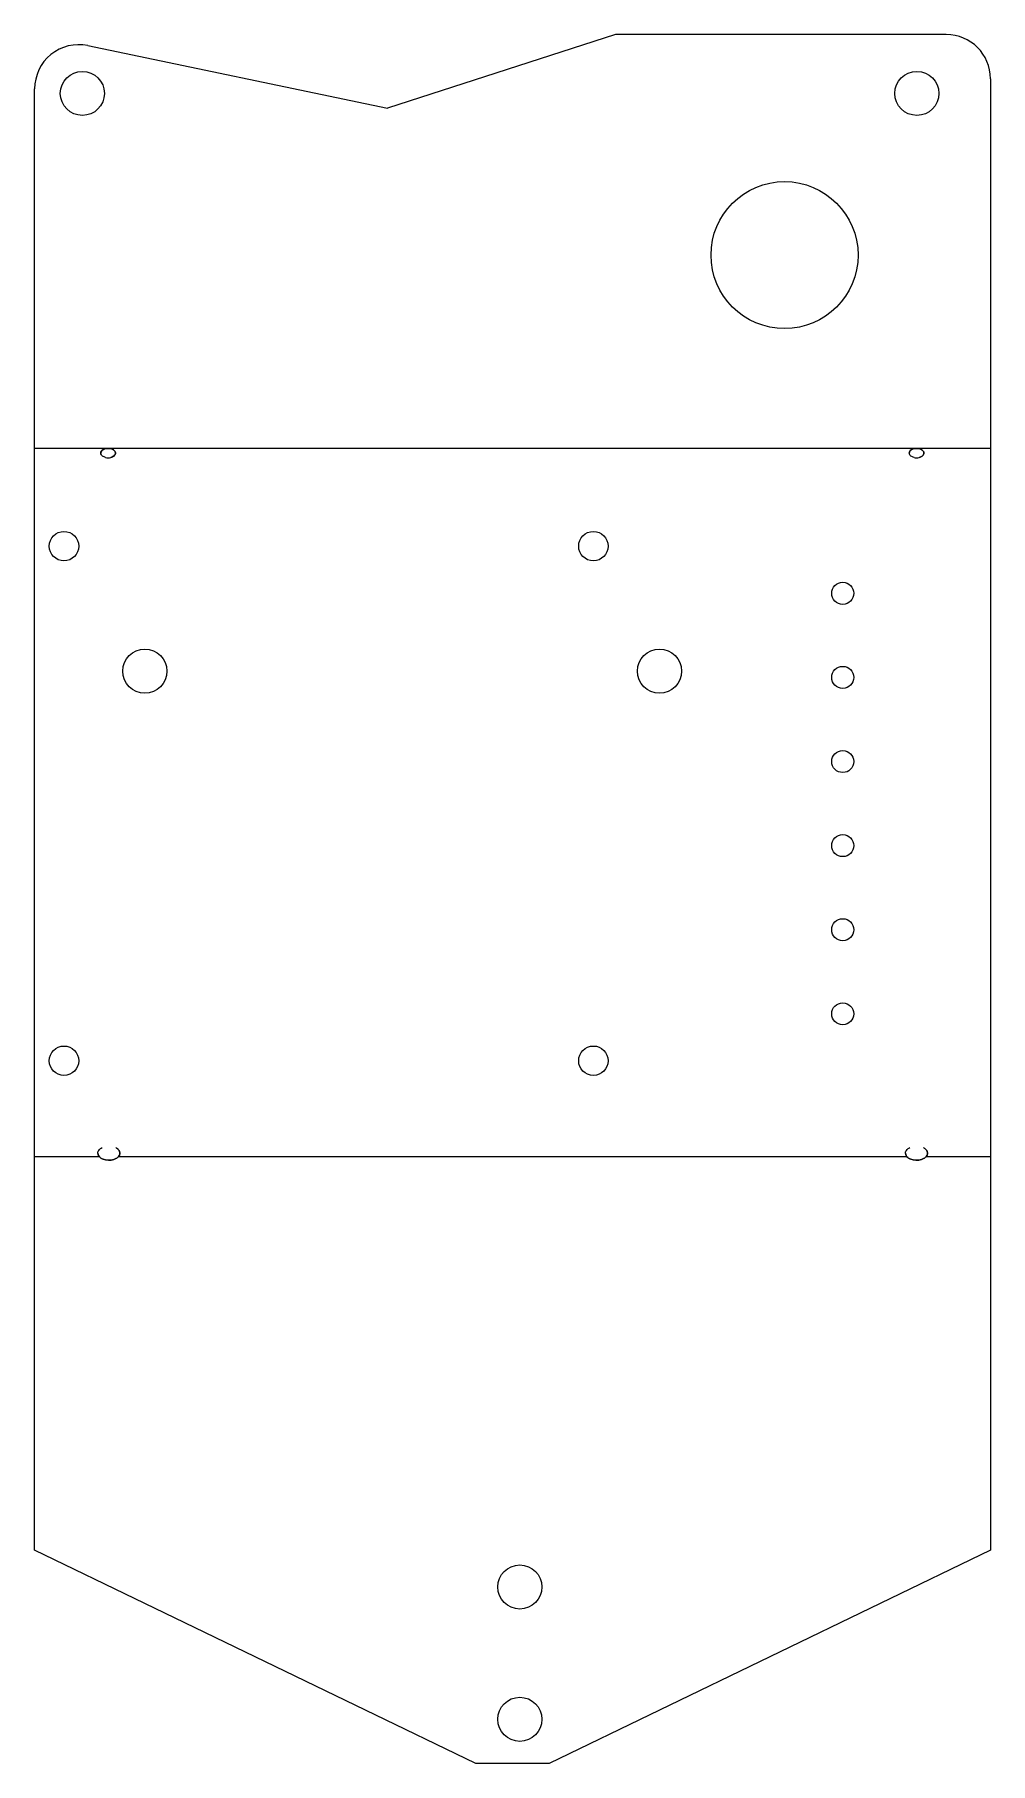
# Model space of a CAD drawing. Header units: millimetres. Extents: x -130 to 0, y 1 to 237.
import ezdxf

# ---------------------------------------------------------------- set-up
doc = ezdxf.new("R2010")
doc.units = ezdxf.units.MM
doc.layers.add('Unfold_Sketch', color=7, linetype='CONTINUOUS')

msp = doc.modelspace()

# ---------------------------------------------------------------- linework, layer by layer
at = {"layer": 'Unfold_Sketch'}
for p, q in [((-51, 236.586), (-82, 226.586)), ((-6, 236.586), (-51, 236.586)), ((-122.776, 235.081), (-82, 226.586)), ((0, 230.586), (0, 30.4137)), ((-130, 30.4137), (-130, 229.207)), ((-130, 180.318), (0, 180.318)), ((-121.167, 83.9182), (-130, 83.9182)), ((-11.3231, 83.9182), (-118.615, 83.9182)), ((0, 83.9182), (-8.7713, 83.9182)), ((-70, 1.41372), (-130, 30.4137)), ((0, 30.4137), (-60, 1.41372)), ((-60, 1.41372), (-70, 1.41372))]:
    msp.add_line(p, q, dxfattribs=at)
for centre, radius in [((-123.5, 228.586), 3), ((-10, 228.586), 3), ((-28, 206.586), 10), ((-126, 167), 2), ((-54, 167), 2), ((-20.08, 160.58), 1.5), ((-115, 150), 3), ((-45, 150), 3), ((-20.08, 149.14), 1.5), ((-20.08, 137.7), 1.5), ((-20.08, 126.26), 1.5), ((-20.08, 114.82), 1.5), ((-20.08, 103.38), 1.5), ((-126, 97), 2), ((-54, 97), 2), ((-64, 25.4137), 3), ((-64, 7.41372), 3)]:
    msp.add_circle(centre, radius, dxfattribs=at)
for centre, radius, start, end in [((-124, 229.207), 6, 78.2317, 180), ((-6, 230.586), 6, 0, 90), ((-119.991, 180), 1, -110.185, -69.8148), ((-10.0466, 180), 1, -110.185, -69.8148)]:
    msp.add_arc(centre, radius, start, end, dxfattribs=at)
for points, knots in [([(-120.336, 179.061), (-120.483, 179.096), (-120.627, 179.154), (-120.749, 179.245), (-120.882, 179.341), (-120.992, 179.492), (-120.991, 179.662)], [0, 0, 0, 0, 0.454553, 0.454553, 0.454553, 0.955065, 0.955065, 0.955065, 0.955065]), ([(-120.991, 179.662), (-120.989, 179.843), (-120.878, 179.986), (-120.738, 180.087), (-120.65, 180.149), (-120.555, 180.197), (-120.453, 180.23), (-120.119, 180.338), (-119.743, 180.327), (-119.419, 180.187), (-119.325, 180.146), (-119.24, 180.092), (-119.165, 180.023), (-119.099, 179.963), (-119.051, 179.893), (-119.018, 179.811), (-118.991, 179.736), (-118.985, 179.659), (-118.999, 179.58), (-119.018, 179.498), (-119.054, 179.425), (-119.11, 179.36), (-119.173, 179.286), (-119.248, 179.226), (-119.335, 179.179), (-119.436, 179.125), (-119.54, 179.086), (-119.646, 179.061)], [0, 0, 0, 0, 0.509037, 0.509037, 0.509037, 0.827486, 0.827486, 0.827486, 1.88287, 1.88287, 1.88287, 2.18552, 2.18552, 2.18552, 2.44262, 2.44262, 2.44262, 2.67435, 2.67435, 2.67435, 2.92065, 2.92065, 2.92065, 3.20956, 3.20956, 3.20956, 3.54213, 3.54213, 3.54213, 3.54213]), ([(-119.646, 179.061), (-119.54, 179.086), (-119.436, 179.125), (-119.335, 179.179), (-119.248, 179.226), (-119.173, 179.286), (-119.11, 179.36), (-119.054, 179.425), (-119.018, 179.498), (-118.999, 179.58), (-118.985, 179.659), (-118.991, 179.736), (-119.018, 179.811), (-119.051, 179.893), (-119.099, 179.963), (-119.165, 180.023), (-119.24, 180.092), (-119.325, 180.146), (-119.419, 180.187), (-119.743, 180.327), (-120.119, 180.338), (-120.453, 180.23), (-120.555, 180.197), (-120.65, 180.149), (-120.738, 180.087), (-120.878, 179.986), (-120.989, 179.843), (-120.991, 179.662)], [0, 0, 0, 0, 0.332568, 0.332568, 0.332568, 0.621481, 0.621481, 0.621481, 0.867775, 0.867775, 0.867775, 1.09952, 1.09952, 1.09952, 1.35661, 1.35661, 1.35661, 1.65927, 1.65927, 1.65927, 2.71465, 2.71465, 2.71465, 3.03309, 3.03309, 3.03309, 3.54213, 3.54213, 3.54213, 3.54213]), ([(-10.3916, 179.061), (-10.5388, 179.096), (-10.6823, 179.154), (-10.8044, 179.245), (-10.9374, 179.341), (-11.0473, 179.492), (-11.0466, 179.662)], [0, 0, 0, 0, 0.454553, 0.454553, 0.454553, 0.955065, 0.955065, 0.955065, 0.955065]), ([(-11.0466, 179.662), (-11.0444, 179.843), (-10.9337, 179.986), (-10.794, 180.087), (-10.706, 180.149), (-10.611, 180.197), (-10.5091, 180.23), (-10.1743, 180.338), (-9.79839, 180.327), (-9.47434, 180.187), (-9.3805, 180.146), (-9.2958, 180.092), (-9.22025, 180.023), (-9.15486, 179.963), (-9.10612, 179.893), (-9.07405, 179.811), (-9.04673, 179.736), (-9.04032, 179.659), (-9.05483, 179.58), (-9.07317, 179.498), (-9.10993, 179.425), (-9.16512, 179.36), (-9.22838, 179.286), (-9.30351, 179.226), (-9.39049, 179.179), (-9.49196, 179.125), (-9.59564, 179.086), (-9.70154, 179.061)], [0, 0, 0, 0, 0.509037, 0.509037, 0.509037, 0.827486, 0.827486, 0.827486, 1.88287, 1.88287, 1.88287, 2.18552, 2.18552, 2.18552, 2.44262, 2.44262, 2.44262, 2.67435, 2.67435, 2.67435, 2.92065, 2.92065, 2.92065, 3.20956, 3.20956, 3.20956, 3.54213, 3.54213, 3.54213, 3.54213]), ([(-9.70154, 179.061), (-9.59564, 179.086), (-9.49196, 179.125), (-9.39049, 179.179), (-9.30351, 179.226), (-9.22838, 179.286), (-9.16511, 179.36), (-9.10993, 179.425), (-9.07317, 179.498), (-9.05483, 179.58), (-9.04032, 179.659), (-9.04673, 179.736), (-9.07405, 179.811), (-9.10612, 179.893), (-9.15486, 179.963), (-9.22024, 180.023), (-9.2958, 180.092), (-9.3805, 180.146), (-9.47434, 180.187), (-9.79839, 180.327), (-10.1743, 180.338), (-10.5091, 180.23), (-10.611, 180.197), (-10.706, 180.149), (-10.794, 180.087), (-10.9337, 179.986), (-11.0444, 179.843), (-11.0466, 179.662)], [0, 0, 0, 0, 0.332568, 0.332568, 0.332568, 0.621481, 0.621481, 0.621481, 0.867775, 0.867775, 0.867775, 1.09952, 1.09952, 1.09952, 1.35661, 1.35661, 1.35661, 1.65927, 1.65927, 1.65927, 2.71465, 2.71465, 2.71465, 3.03309, 3.03309, 3.03309, 3.54213, 3.54213, 3.54213, 3.54213]), ([(-121.391, 84.4229), (-121.392, 84.6025), (-121.308, 84.7735), (-121.189, 84.904), (-121.084, 85.0163), (-120.962, 85.1066), (-120.823, 85.1748)], [0, 0, 0, 0, 0.533644, 0.533644, 0.533644, 0.990874, 0.990874, 0.990874, 0.990874]), ([(-118.958, 85.1748), (-118.839, 85.1181), (-118.721, 85.0355), (-118.622, 84.9353), (-118.535, 84.8492), (-118.471, 84.7502), (-118.429, 84.6382), (-118.392, 84.5336), (-118.383, 84.4265), (-118.4, 84.317), (-118.422, 84.2035), (-118.468, 84.1004), (-118.538, 84.0077), (-118.619, 83.9027), (-118.716, 83.8151), (-118.829, 83.745), (-118.957, 83.6643), (-119.094, 83.6022), (-119.239, 83.5584), (-119.709, 83.4168), (-120.229, 83.4303), (-120.688, 83.6098), (-120.824, 83.6624), (-120.949, 83.7339), (-121.063, 83.8241), (-121.248, 83.9725), (-121.389, 84.176), (-121.391, 84.4229)], [0, 0, 0, 0, 0.412463, 0.412463, 0.412463, 0.766871, 0.766871, 0.766871, 1.08943, 1.08943, 1.08943, 1.42834, 1.42834, 1.42834, 1.81992, 1.81992, 1.81992, 2.27008, 2.27008, 2.27008, 3.74425, 3.74425, 3.74425, 4.17621, 4.17621, 4.17621, 4.87661, 4.87661, 4.87661, 4.87661]), ([(-118.958, 85.1748), (-118.839, 85.1181), (-118.721, 85.0355), (-118.622, 84.9353), (-118.535, 84.8492), (-118.471, 84.7502), (-118.429, 84.6382), (-118.392, 84.5336), (-118.383, 84.4265), (-118.4, 84.317), (-118.422, 84.2035), (-118.468, 84.1004), (-118.538, 84.0077), (-118.619, 83.9027), (-118.716, 83.8151), (-118.829, 83.745), (-118.957, 83.6643), (-119.094, 83.6022), (-119.239, 83.5584), (-119.709, 83.4168), (-120.229, 83.4303), (-120.688, 83.6098), (-120.824, 83.6624), (-120.949, 83.7339), (-121.063, 83.8241), (-121.248, 83.9725), (-121.389, 84.176), (-121.391, 84.4229)], [0, 0, 0, 0, 0.412463, 0.412463, 0.412463, 0.766871, 0.766871, 0.766871, 1.08943, 1.08943, 1.08943, 1.42834, 1.42834, 1.42834, 1.81992, 1.81992, 1.81992, 2.27008, 2.27008, 2.27008, 3.74425, 3.74425, 3.74425, 4.17621, 4.17621, 4.17621, 4.87661, 4.87661, 4.87661, 4.87661]), ([(-121.391, 84.4229), (-121.389, 84.176), (-121.248, 83.9725), (-121.063, 83.8241), (-120.949, 83.7339), (-120.824, 83.6624), (-120.688, 83.6098), (-120.229, 83.4303), (-119.709, 83.4168), (-119.239, 83.5584), (-119.094, 83.6022), (-118.957, 83.6643), (-118.829, 83.745), (-118.716, 83.8151), (-118.619, 83.9027), (-118.538, 84.0077), (-118.468, 84.1004), (-118.422, 84.2035), (-118.4, 84.317), (-118.383, 84.4265), (-118.392, 84.5336), (-118.429, 84.6383), (-118.471, 84.7502), (-118.535, 84.8492), (-118.622, 84.9353), (-118.721, 85.0355), (-118.839, 85.1181), (-118.958, 85.1748)], [0, 0, 0, 0, 0.700387, 0.700387, 0.700387, 1.13236, 1.13236, 1.13236, 2.60652, 2.60652, 2.60652, 3.0567, 3.0567, 3.0567, 3.44827, 3.44827, 3.44827, 3.78716, 3.78716, 3.78716, 4.10975, 4.10975, 4.10975, 4.46414, 4.46414, 4.46414, 4.8766, 4.8766, 4.8766, 4.8766]), ([(-11.5472, 84.4229), (-11.5482, 84.6025), (-11.4649, 84.7735), (-11.3453, 84.904), (-11.24, 85.0163), (-11.1182, 85.1066), (-10.9799, 85.1748)], [0, 0, 0, 0, 0.533644, 0.533644, 0.533644, 0.990874, 0.990874, 0.990874, 0.990874]), ([(-9.11454, 85.1748), (-8.99558, 85.1181), (-8.87697, 85.0355), (-8.77872, 84.9353), (-8.69183, 84.8492), (-8.62739, 84.7502), (-8.58542, 84.6382), (-8.54873, 84.5336), (-8.53904, 84.4265), (-8.55636, 84.317), (-8.57793, 84.2035), (-8.62408, 84.1004), (-8.6948, 84.0077), (-8.77577, 83.9027), (-8.87257, 83.8151), (-8.98519, 83.745), (-9.11335, 83.6643), (-9.24991, 83.6022), (-9.3949, 83.5584), (-9.86574, 83.4168), (-10.3856, 83.4303), (-10.8446, 83.6098), (-10.98, 83.6624), (-11.105, 83.7339), (-11.2196, 83.8241), (-11.4039, 83.9725), (-11.5459, 84.176), (-11.5472, 84.4229)], [0, 0, 0, 0, 0.412463, 0.412463, 0.412463, 0.766871, 0.766871, 0.766871, 1.08943, 1.08943, 1.08943, 1.42834, 1.42834, 1.42834, 1.81992, 1.81992, 1.81992, 2.27008, 2.27008, 2.27008, 3.74425, 3.74425, 3.74425, 4.17621, 4.17621, 4.17621, 4.87661, 4.87661, 4.87661, 4.87661]), ([(-9.11454, 85.1748), (-8.99558, 85.1181), (-8.87697, 85.0355), (-8.77872, 84.9353), (-8.69183, 84.8492), (-8.62739, 84.7502), (-8.58542, 84.6382), (-8.54873, 84.5336), (-8.53904, 84.4265), (-8.55636, 84.317), (-8.57793, 84.2035), (-8.62408, 84.1004), (-8.6948, 84.0077), (-8.77577, 83.9027), (-8.87257, 83.8151), (-8.98519, 83.745), (-9.11335, 83.6643), (-9.24991, 83.6022), (-9.3949, 83.5584), (-9.86574, 83.4168), (-10.3856, 83.4303), (-10.8446, 83.6098), (-10.98, 83.6624), (-11.105, 83.7339), (-11.2196, 83.8241), (-11.4039, 83.9725), (-11.5459, 84.176), (-11.5472, 84.4229)], [0, 0, 0, 0, 0.412463, 0.412463, 0.412463, 0.766871, 0.766871, 0.766871, 1.08943, 1.08943, 1.08943, 1.42834, 1.42834, 1.42834, 1.81992, 1.81992, 1.81992, 2.27008, 2.27008, 2.27008, 3.74425, 3.74425, 3.74425, 4.17621, 4.17621, 4.17621, 4.87661, 4.87661, 4.87661, 4.87661]), ([(-11.5472, 84.4229), (-11.5459, 84.176), (-11.4039, 83.9725), (-11.2196, 83.8241), (-11.105, 83.7339), (-10.98, 83.6624), (-10.8446, 83.6098), (-10.3856, 83.4303), (-9.86574, 83.4168), (-9.3949, 83.5584), (-9.24991, 83.6022), (-9.11334, 83.6643), (-8.98519, 83.745), (-8.87257, 83.8151), (-8.77577, 83.9027), (-8.6948, 84.0077), (-8.62408, 84.1004), (-8.57793, 84.2035), (-8.55636, 84.317), (-8.53903, 84.4265), (-8.54872, 84.5336), (-8.58542, 84.6383), (-8.62739, 84.7502), (-8.69183, 84.8492), (-8.77872, 84.9353), (-8.87697, 85.0355), (-8.99559, 85.1181), (-9.11454, 85.1748)], [0, 0, 0, 0, 0.700387, 0.700387, 0.700387, 1.13236, 1.13236, 1.13236, 2.60652, 2.60652, 2.60652, 3.0567, 3.0567, 3.0567, 3.44827, 3.44827, 3.44827, 3.78716, 3.78716, 3.78716, 4.10975, 4.10975, 4.10975, 4.46414, 4.46414, 4.46414, 4.8766, 4.8766, 4.8766, 4.8766])]:
    msp.add_open_spline(points, degree=3, knots=knots, dxfattribs=at)

doc.saveas('drawing.dxf')
